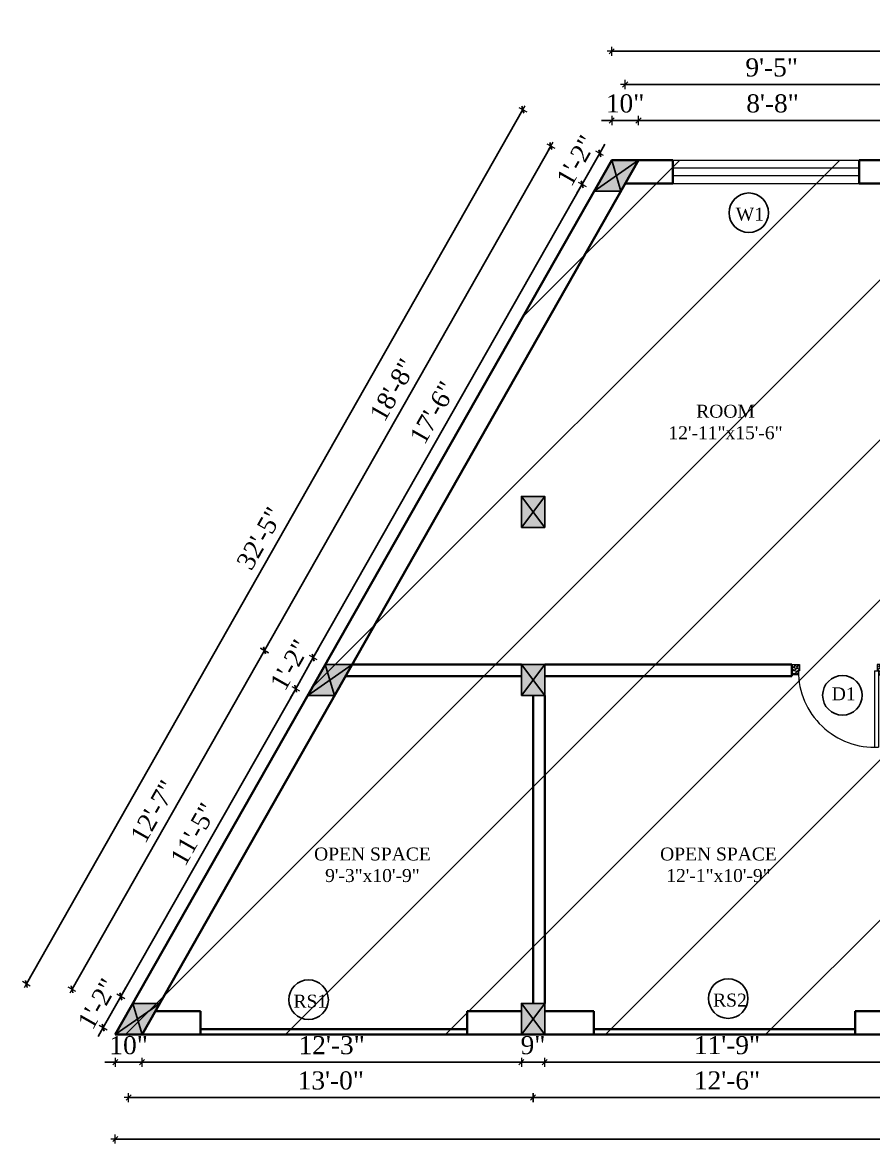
# Model space of a CAD drawing. Header units: inches. Extents: x 4069 to 291496, y -47643 to 12535.
# Drawn here: x 91068.2 to 91397.2, y -1231 to -797.6 of the extents above; entities that cross this region are included whole.
import ezdxf

# ---------------------------------------------------------------- set-up
doc = ezdxf.new("R2010")
doc.units = ezdxf.units.IN
doc.header["$LTSCALE"] = 5
doc.header["$MEASUREMENT"] = 0
for name, color, linetype, lineweight in [('A-WALL', 7, 'Continuous', 9), ('Dimension', 7, 'Continuous', 18), ('DOOR', 62, 'Continuous', 0), ('Dw', 2, 'Continuous', 18)]:
    doc.layers.add(name, color=color, linetype=linetype, lineweight=lineweight)
doc.layers.add('dim line', color=7, linetype='Continuous', lineweight=15, true_color=0xfab2b2)
doc.layers.add('TEXT', color=6, linetype='Continuous')
doc.layers.add('WALL', color=7, linetype='Continuous')
doc.styles.add('ordinary', font='times.ttf')
doc.dimstyles.new('Copy of 96', dxfattribs={"dimtxt": 7, "dimasz": 4, "dimexe": 0.5, "dimexo": 0.5, "dimgap": 3, "dimtad": 1, "dimdec": 1, "dimzin": 11, "dimdsep": 46, "dimlunit": 4, "dimtxsty": 'ordinary', "dimblk": 'OBLIQUE', "dimcen": 0.09, "dimse1": 1, "dimse2": 1, "dimclrt": 6, "dimazin": 0, "dimtfac": 1, "dimtdec": 1, "dimtix": 1, "dimtmove": 2, "dimatfit": 3, "dimldrblk": 'leader', "dimfxl": 0.5, "dimfxlon": 1, "dimtolj": 1, "dimtzin": 0, "dimarcsym": 0})

# ---------------------------------------------------------------- blocks, each defined once
blk = doc.blocks.new('c2a')
at = {"color": 1, "ltscale": 5}
for p, q in [((18091.63, 4625.76), (18084.82, 4613.76)), ((18101.98, 4625.76), (18091.63, 4625.76)), ((18095.17, 4613.76), (18101.98, 4625.76)), ((18084.82, 4613.76), (18095.17, 4613.76))]:
    blk.add_line(p, q, dxfattribs=at)
blk = doc.blocks.new('A$C27B36B59')
at = {"layer": 'DOOR'}
for p, q in [((0, 4), (0, 0)), ((2.5, 4), (0, 4)), ((0, 0), (3, 0)), ((2.5, 2.5), (2.5, 4)), ((3, 2.5), (2.5, 2.5)), ((3, 0), (3, 2.5))]:
    blk.add_line(p, q, dxfattribs=at)
for centre, radius, start, end in [((-1.4, -0.54), 4.75, 22.1411, 72.838), ((1.34, 2.09), 1.64, 45.138, 144.8948), ((2.21, 0.3), 2.49, 83.3149, 152.658), ((0.13, 0.37), 2.05, 349.4875, 93.6805), ((1.96, -0.47), 2.01, 58.7447, 166.495), ((-0.06, 0.32), 1.13, 343.542, 86.947), ((2.08, -0.4), 1.17, 38.2816, 160.1519)]:
    blk.add_arc(centre, radius, start, end, dxfattribs=at)
blk = doc.blocks.new('D2')
at = {"layer": 'DOOR'}
for p, q in [((74473.95, 24047.59), (74473.95, 24018.09)), ((74473.95, 24047.59), (74475.45, 24047.59)), ((74475.45, 24047.59), (74475.45, 24018.13))]:
    blk.add_line(p, q, dxfattribs=at)
blk.add_arc((74473.95, 24047.59), 29.5, 180, 272.9146, dxfattribs=at)
at = {"layer": 'DOOR', "xscale": -1, "rotation": 180}
blk.add_blockref('A$C27B36B59', (74441.95, 24050.09), dxfattribs=at)
at = {"layer": 'DOOR', "rotation": 180}
blk.add_blockref('A$C27B36B59', (74477.95, 24050.09), dxfattribs=at)
blk = doc.blocks.new('oblique')
at = {"color": 0, "lineweight": -2}
blk.add_line((0.25, 0.25), (-0.25, -0.25), dxfattribs=at)
at = {"layer": 'dim line', "lineweight": 9}
for p, q in [((-0.4375, 0), (0.4375, 0)), ((0, 0.4375), (0, -0.4375))]:
    blk.add_line(p, q, dxfattribs=at)
blk = doc.blocks.new('*D2580')
at = {"layer": 'A-WALL', "color": 0, "lineweight": -2, "ltscale": 50, "transparency": 16777216}
blk.add_line((91415.55, -1213.2), (91265.55, -1213.2), dxfattribs=at)
at = {"layer": 'Defpoints', "color": 0, "ltscale": 50, "transparency": 16777216}
for p in [(91265.55, -1188.79), (91415.55, -1188.79), (91265.55, -1213.2)]:
    blk.add_point(p, dxfattribs=at)
at = {"layer": 'A-WALL', "color": 0, "lineweight": -2, "ltscale": 50, "transparency": 16777216, "xscale": 4, "yscale": 4, "zscale": 4, "rotation": 180}
blk.add_blockref('oblique', (91265.55, -1213.2), dxfattribs=at)
at = {"layer": 'A-WALL', "color": 0, "lineweight": -2, "ltscale": 50, "transparency": 16777216, "xscale": 4, "yscale": 4, "zscale": 4}
blk.add_blockref('oblique', (91415.55, -1213.2), dxfattribs=at)
at = {"layer": 'A-WALL', "color": 6, "ltscale": 50, "transparency": 16777216, "insert": (91340.55, -1206.64), "char_height": 7, "attachment_point": 5, "style": 'ordinary'}
blk.add_mtext('\\A1;12\'-6"', dxfattribs=at)
blk = doc.blocks.new('_OBLIQUE')
at = {"color": 0, "linetype": 'ByBlock'}
blk.add_line((-0.5, -0.5), (0.5, 0.5), dxfattribs=at)
blk = doc.blocks.new('leader')
at = {"layer": 'Dimension'}
for p, q in [((0, -4.33), (0, 4.33)), ((-4.42, 0), (4.42, 0))]:
    blk.add_line(p, q, dxfattribs=at)
blk = doc.blocks.new('*D2581')
at = {"layer": 'A-WALL', "color": 0, "lineweight": -2, "ltscale": 50, "transparency": 16777216}
blk.add_line((91265.55, -1213.2), (91109.22, -1213.2), dxfattribs=at)
at = {"layer": 'Defpoints', "color": 0, "ltscale": 50, "transparency": 16777216}
for p in [(91109.22, -1188.79), (91265.55, -1188.79), (91109.22, -1213.2)]:
    blk.add_point(p, dxfattribs=at)
at = {"layer": 'A-WALL', "color": 0, "lineweight": -2, "ltscale": 50, "transparency": 16777216, "xscale": 4, "yscale": 4, "zscale": 4, "rotation": 180}
blk.add_blockref('oblique', (91109.22, -1213.2), dxfattribs=at)
at = {"layer": 'A-WALL', "color": 0, "lineweight": -2, "ltscale": 50, "transparency": 16777216, "xscale": 4, "yscale": 4, "zscale": 4}
blk.add_blockref('oblique', (91265.55, -1213.2), dxfattribs=at)
at = {"layer": 'A-WALL', "color": 6, "ltscale": 50, "transparency": 16777216, "insert": (91187.38, -1206.64), "char_height": 7, "attachment_point": 5, "style": 'ordinary'}
blk.add_mtext('\\A1;13\'-0"', dxfattribs=at)
blk = doc.blocks.new('*D2567')
at = {"layer": 'A-WALL', "color": 0, "lineweight": -2, "ltscale": 50, "transparency": 16777216}
blk.add_line((91725.05, -1229.25), (91104.05, -1229.25), dxfattribs=at)
at = {"layer": 'Defpoints', "color": 0, "ltscale": 50, "transparency": 16777216}
for p in [(91725.05, -1179.61), (91104.05, -1185.61), (91104.05, -1229.25)]:
    blk.add_point(p, dxfattribs=at)
at = {"layer": 'A-WALL', "color": 0, "lineweight": -2, "ltscale": 50, "transparency": 16777216, "xscale": 4, "yscale": 4, "zscale": 4, "rotation": 180}
blk.add_blockref('oblique', (91104.05, -1229.25), dxfattribs=at)
at = {"layer": 'A-WALL', "color": 0, "lineweight": -2, "ltscale": 50, "transparency": 16777216, "xscale": 4, "yscale": 4, "zscale": 4}
blk.add_blockref('oblique', (91725.05, -1229.25), dxfattribs=at)
at = {"layer": 'A-WALL', "color": 6, "ltscale": 50, "transparency": 16777216, "insert": (91414.55, -1222.68), "char_height": 7, "attachment_point": 5, "style": 'ordinary'}
blk.add_mtext('\\A1;51\'-9"', dxfattribs=at)
blk = doc.blocks.new('*D2582')
at = {"layer": 'A-WALL', "color": 0, "lineweight": -2, "ltscale": 50, "transparency": 16777216}
for p, q in [((91099.4, -1186.15), (91106.22, -1174.15)), ((91106.22, -1174.15), (91108.19, -1170.67)), ((91099.4, -1186.15), (91097.43, -1189.63))]:
    blk.add_line(p, q, dxfattribs=at)
at = {"layer": 'Defpoints', "color": 0, "ltscale": 50, "transparency": 16777216}
for p in [(91106.22, -1174.15), (91110.86, -1176.79), (91104.05, -1188.79)]:
    blk.add_point(p, dxfattribs=at)
at = {"layer": 'A-WALL', "color": 0, "lineweight": -2, "ltscale": 50, "transparency": 16777216, "xscale": 4, "yscale": 4, "zscale": 4}
for p, rotation in [((91106.22, -1174.15), 240.4114854942634), ((91099.4, -1186.15), 60.41148549426335)]:
    blk.add_blockref('oblique', p, dxfattribs=dict(at, rotation=rotation))
at = {"layer": 'A-WALL', "color": 6, "ltscale": 50, "transparency": 16777216, "insert": (91097.16, -1176.94), "char_height": 7, "attachment_point": 5, "rotation": 60.4115, "style": 'ordinary'}
blk.add_mtext('\\A1;1\'-2"', dxfattribs=at)
blk = doc.blocks.new('*D2583')
at = {"layer": 'A-WALL', "color": 0, "lineweight": -2, "ltscale": 50, "transparency": 16777216}
blk.add_line((91106.22, -1174.15), (91173.79, -1055.15), dxfattribs=at)
at = {"layer": 'Defpoints', "color": 0, "ltscale": 50, "transparency": 16777216}
for p in [(91173.79, -1055.15), (91178.43, -1057.79), (91110.86, -1176.79)]:
    blk.add_point(p, dxfattribs=at)
at = {"layer": 'A-WALL', "color": 0, "lineweight": -2, "ltscale": 50, "transparency": 16777216, "xscale": 4, "yscale": 4, "zscale": 4}
for p, rotation in [((91173.79, -1055.15), 60.41148549451779), ((91106.22, -1174.15), 240.4114854945178)]:
    blk.add_blockref('oblique', p, dxfattribs=dict(at, rotation=rotation))
at = {"layer": 'A-WALL', "color": 6, "ltscale": 50, "transparency": 16777216, "insert": (91134.3, -1111.41), "char_height": 7, "attachment_point": 5, "rotation": 60.4115, "style": 'ordinary'}
blk.add_mtext('\\A1;11\'-5"', dxfattribs=at)
blk = doc.blocks.new('*D2584')
at = {"layer": 'A-WALL', "color": 0, "lineweight": -2, "ltscale": 50, "transparency": 16777216}
for p, q in [((91180.6, -1043.15), (91182.57, -1039.67)), ((91173.79, -1055.15), (91180.6, -1043.15)), ((91173.79, -1055.15), (91171.81, -1058.63))]:
    blk.add_line(p, q, dxfattribs=at)
at = {"layer": 'Defpoints', "color": 0, "ltscale": 50, "transparency": 16777216}
for p in [(91180.6, -1043.15), (91185.24, -1045.79), (91178.43, -1057.79)]:
    blk.add_point(p, dxfattribs=at)
at = {"layer": 'A-WALL', "color": 0, "lineweight": -2, "ltscale": 50, "transparency": 16777216, "xscale": 4, "yscale": 4, "zscale": 4}
for p, rotation in [((91180.6, -1043.15), 240.4114854945178), ((91173.79, -1055.15), 60.41148549451779)]:
    blk.add_blockref('oblique', p, dxfattribs=dict(at, rotation=rotation))
at = {"layer": 'A-WALL', "color": 6, "ltscale": 50, "transparency": 16777216, "insert": (91171.54, -1045.94), "char_height": 7, "attachment_point": 5, "rotation": 60.4115, "style": 'ordinary'}
blk.add_mtext('\\A1;1\'-2"', dxfattribs=at)
blk = doc.blocks.new('*D2585')
at = {"layer": 'A-WALL', "color": 0, "lineweight": -2, "ltscale": 50, "transparency": 16777216}
blk.add_line((91180.6, -1043.15), (91284.51, -860.15), dxfattribs=at)
at = {"layer": 'Defpoints', "color": 0, "ltscale": 50, "transparency": 16777216}
for p in [(91284.51, -860.15), (91289.15, -862.79), (91185.24, -1045.79)]:
    blk.add_point(p, dxfattribs=at)
at = {"layer": 'A-WALL', "color": 0, "lineweight": -2, "ltscale": 50, "transparency": 16777216, "xscale": 4, "yscale": 4, "zscale": 4}
for p, rotation in [((91284.51, -860.15), 60.41148549451779), ((91180.6, -1043.15), 240.4114854945178)]:
    blk.add_blockref('oblique', p, dxfattribs=dict(at, rotation=rotation))
at = {"layer": 'A-WALL', "color": 6, "ltscale": 50, "transparency": 16777216, "insert": (91226.84, -948.41), "char_height": 7, "attachment_point": 5, "rotation": 60.4115, "style": 'ordinary'}
blk.add_mtext('\\A1;17\'-6"', dxfattribs=at)
blk = doc.blocks.new('*D2586')
at = {"layer": 'A-WALL', "color": 0, "lineweight": -2, "ltscale": 50, "transparency": 16777216}
for p, q in [((91291.32, -848.15), (91293.3, -844.67)), ((91284.51, -860.15), (91291.32, -848.15)), ((91284.51, -860.15), (91282.53, -863.63))]:
    blk.add_line(p, q, dxfattribs=at)
at = {"layer": 'Defpoints', "color": 0, "ltscale": 50, "transparency": 16777216}
for p in [(91291.32, -848.15), (91295.97, -850.79), (91289.15, -862.79)]:
    blk.add_point(p, dxfattribs=at)
at = {"layer": 'A-WALL', "color": 0, "lineweight": -2, "ltscale": 50, "transparency": 16777216, "xscale": 4, "yscale": 4, "zscale": 4}
for p, rotation in [((91291.32, -848.15), 240.4114854945178), ((91284.51, -860.15), 60.41148549451779)]:
    blk.add_blockref('oblique', p, dxfattribs=dict(at, rotation=rotation))
at = {"layer": 'A-WALL', "color": 6, "ltscale": 50, "transparency": 16777216, "insert": (91282.26, -850.94), "char_height": 7, "attachment_point": 5, "rotation": 60.4115, "style": 'ordinary'}
blk.add_mtext('\\A1;1\'-2"', dxfattribs=at)
blk = doc.blocks.new('*D2587')
at = {"layer": 'A-WALL', "color": 0, "lineweight": -2, "ltscale": 50, "transparency": 16777216}
blk.add_line((91272.43, -845.36), (91161.71, -1040.36), dxfattribs=at)
at = {"layer": 'Defpoints', "color": 0, "ltscale": 50, "transparency": 16777216}
for p in [(91292.56, -856.79), (91161.71, -1040.36), (91181.84, -1051.79)]:
    blk.add_point(p, dxfattribs=at)
at = {"layer": 'A-WALL', "color": 0, "lineweight": -2, "ltscale": 50, "transparency": 16777216, "xscale": 4, "yscale": 4, "zscale": 4}
for p, rotation in [((91272.43, -845.36), 60.41148549426671), ((91161.71, -1040.36), 240.4114854942667)]:
    blk.add_blockref('oblique', p, dxfattribs=dict(at, rotation=rotation))
at = {"layer": 'A-WALL', "color": 6, "ltscale": 50, "transparency": 16777216, "insert": (91211.36, -939.62), "char_height": 7, "attachment_point": 5, "rotation": 60.4115, "style": 'ordinary'}
blk.add_mtext('\\A1;18\'-8"', dxfattribs=at)
blk = doc.blocks.new('*D2588')
at = {"layer": 'A-WALL', "color": 0, "lineweight": -2, "ltscale": 50, "transparency": 16777216}
blk.add_line((91161.71, -1040.36), (91087.32, -1171.36), dxfattribs=at)
at = {"layer": 'Defpoints', "color": 0, "ltscale": 50, "transparency": 16777216}
for p in [(91181.84, -1051.79), (91087.32, -1171.36), (91107.45, -1182.79)]:
    blk.add_point(p, dxfattribs=at)
at = {"layer": 'A-WALL', "color": 0, "lineweight": -2, "ltscale": 50, "transparency": 16777216, "xscale": 4, "yscale": 4, "zscale": 4}
for p, rotation in [((91161.71, -1040.36), 60.41148549451779), ((91087.32, -1171.36), 240.4114854945178)]:
    blk.add_blockref('oblique', p, dxfattribs=dict(at, rotation=rotation))
at = {"layer": 'A-WALL', "color": 6, "ltscale": 50, "transparency": 16777216, "insert": (91118.8, -1102.61), "char_height": 7, "attachment_point": 5, "rotation": 60.4115, "style": 'ordinary'}
blk.add_mtext('\\A1;12\'-7"', dxfattribs=at)
blk = doc.blocks.new('*D2568')
at = {"layer": 'A-WALL', "color": 0, "lineweight": -2, "ltscale": 50, "transparency": 16777216}
blk.add_line((91069.67, -1169.27), (91261.6, -831.27), dxfattribs=at)
at = {"layer": 'Defpoints', "color": 0, "ltscale": 50, "transparency": 16777216}
for p in [(91261.6, -831.27), (91295.97, -850.79), (91104.05, -1188.79)]:
    blk.add_point(p, dxfattribs=at)
at = {"layer": 'A-WALL', "color": 0, "lineweight": -2, "ltscale": 50, "transparency": 16777216, "xscale": 4, "yscale": 4, "zscale": 4}
for p, rotation in [((91261.6, -831.27), 60.41148549426746), ((91069.67, -1169.27), 240.4114854942675)]:
    blk.add_blockref('oblique', p, dxfattribs=dict(at, rotation=rotation))
at = {"layer": 'A-WALL', "color": 6, "ltscale": 50, "transparency": 16777216, "insert": (91159.93, -997.03), "char_height": 7, "attachment_point": 5, "rotation": 60.4115, "style": 'ordinary'}
blk.add_mtext('\\A1;32\'-5"', dxfattribs=at)
blk = doc.blocks.new('*D2589')
at = {"layer": 'A-WALL', "color": 0, "lineweight": -2, "ltscale": 50, "transparency": 16777216}
for p, q in [((91295.97, -835.48), (91291.97, -835.48)), ((91295.97, -835.48), (91306.32, -835.48)), ((91306.32, -835.48), (91310.32, -835.48))]:
    blk.add_line(p, q, dxfattribs=at)
at = {"layer": 'Defpoints', "color": 0, "ltscale": 50, "transparency": 16777216}
for p in [(91306.32, -835.48), (91295.97, -850.79), (91306.32, -850.79)]:
    blk.add_point(p, dxfattribs=at)
at = {"layer": 'A-WALL', "color": 0, "lineweight": -2, "ltscale": 50, "transparency": 16777216, "xscale": 4, "yscale": 4, "zscale": 4}
blk.add_blockref('oblique', (91295.97, -835.48), dxfattribs=at)
at = {"layer": 'A-WALL', "color": 0, "lineweight": -2, "ltscale": 50, "transparency": 16777216, "xscale": 4, "yscale": 4, "zscale": 4, "rotation": 180}
blk.add_blockref('oblique', (91306.32, -835.48), dxfattribs=at)
at = {"layer": 'A-WALL', "color": 6, "ltscale": 50, "transparency": 16777216, "insert": (91301.14, -828.92), "char_height": 7, "attachment_point": 5, "style": 'ordinary'}
blk.add_mtext('\\A1;10"', dxfattribs=at)
blk = doc.blocks.new('*D2590')
at = {"layer": 'A-WALL', "color": 0, "lineweight": -2, "ltscale": 50, "transparency": 16777216}
blk.add_line((91306.32, -835.48), (91409.97, -835.48), dxfattribs=at)
at = {"layer": 'Defpoints', "color": 0, "ltscale": 50, "transparency": 16777216}
for p in [(91409.97, -835.48), (91306.32, -850.79), (91409.97, -850.79)]:
    blk.add_point(p, dxfattribs=at)
at = {"layer": 'A-WALL', "color": 0, "lineweight": -2, "ltscale": 50, "transparency": 16777216, "xscale": 4, "yscale": 4, "zscale": 4}
for p, rotation in [((91306.32, -835.48), 180.0000000000261), ((91409.97, -835.48), 2.605510395054913e-11)]:
    blk.add_blockref('oblique', p, dxfattribs=dict(at, rotation=rotation))
at = {"layer": 'A-WALL', "color": 6, "ltscale": 50, "transparency": 16777216, "insert": (91358.14, -828.92), "char_height": 7, "attachment_point": 5, "style": 'ordinary'}
blk.add_mtext('\\A1;8\'-8"', dxfattribs=at)
blk = doc.blocks.new('*D2598')
at = {"layer": 'A-WALL', "color": 0, "lineweight": -2, "ltscale": 50, "transparency": 16777216}
blk.add_line((91414.47, -821.57), (91301.14, -821.57), dxfattribs=at)
at = {"layer": 'Defpoints', "color": 0, "ltscale": 50, "transparency": 16777216}
for p in [(91301.14, -821.57), (91301.14, -850.79), (91414.47, -850.79)]:
    blk.add_point(p, dxfattribs=at)
at = {"layer": 'A-WALL', "color": 0, "lineweight": -2, "ltscale": 50, "transparency": 16777216, "xscale": 4, "yscale": 4, "zscale": 4, "rotation": 180}
blk.add_blockref('oblique', (91301.14, -821.57), dxfattribs=at)
at = {"layer": 'A-WALL', "color": 0, "lineweight": -2, "ltscale": 50, "transparency": 16777216, "xscale": 4, "yscale": 4, "zscale": 4}
blk.add_blockref('oblique', (91414.47, -821.57), dxfattribs=at)
at = {"layer": 'A-WALL', "color": 6, "ltscale": 50, "transparency": 16777216, "insert": (91357.81, -815), "char_height": 7, "attachment_point": 5, "style": 'ordinary'}
blk.add_mtext('\\A1;9\'-5"', dxfattribs=at)
blk = doc.blocks.new('*D2569')
at = {"layer": 'A-WALL', "color": 0, "lineweight": -2, "ltscale": 50, "transparency": 16777216}
blk.add_line((91295.97, -808.73), (91674.97, -808.73), dxfattribs=at)
at = {"layer": 'Defpoints', "color": 0, "ltscale": 50, "transparency": 16777216}
for p in [(91674.97, -808.73), (91295.97, -850.79), (91674.97, -850.79)]:
    blk.add_point(p, dxfattribs=at)
at = {"layer": 'A-WALL', "color": 0, "lineweight": -2, "ltscale": 50, "transparency": 16777216, "xscale": 4, "yscale": 4, "zscale": 4, "rotation": 180}
blk.add_blockref('oblique', (91295.97, -808.73), dxfattribs=at)
at = {"layer": 'A-WALL', "color": 0, "lineweight": -2, "ltscale": 50, "transparency": 16777216, "xscale": 4, "yscale": 4, "zscale": 4}
blk.add_blockref('oblique', (91674.97, -808.73), dxfattribs=at)
at = {"layer": 'A-WALL', "color": 6, "ltscale": 50, "transparency": 16777216, "insert": (91485.47, -802.16), "char_height": 7, "attachment_point": 5, "style": 'ordinary'}
blk.add_mtext('\\A1;31\'-7"', dxfattribs=at)
blk = doc.blocks.new('*D2570')
at = {"layer": 'A-WALL', "color": 0, "lineweight": -2, "ltscale": 50, "transparency": 16777216}
for p, q in [((91104.05, -1199.55), (91100.05, -1199.55)), ((91104.05, -1199.55), (91114.4, -1199.55)), ((91114.4, -1199.55), (91118.4, -1199.55))]:
    blk.add_line(p, q, dxfattribs=at)
at = {"layer": 'Defpoints', "color": 0, "ltscale": 50, "transparency": 16777216}
for p in [(91104.05, -1188.79), (91114.4, -1188.79), (91114.4, -1199.55)]:
    blk.add_point(p, dxfattribs=at)
at = {"layer": 'A-WALL', "color": 0, "lineweight": -2, "ltscale": 50, "transparency": 16777216, "xscale": 4, "yscale": 4, "zscale": 4}
blk.add_blockref('oblique', (91104.05, -1199.55), dxfattribs=at)
at = {"layer": 'A-WALL', "color": 0, "lineweight": -2, "ltscale": 50, "transparency": 16777216, "xscale": 4, "yscale": 4, "zscale": 4, "rotation": 180}
blk.add_blockref('oblique', (91114.4, -1199.55), dxfattribs=at)
at = {"layer": 'A-WALL', "color": 6, "ltscale": 50, "transparency": 16777216, "insert": (91109.22, -1192.99), "char_height": 7, "attachment_point": 5, "style": 'ordinary'}
blk.add_mtext('\\A1;10"', dxfattribs=at)
blk = doc.blocks.new('*D2571')
at = {"layer": 'A-WALL', "color": 0, "lineweight": -2, "ltscale": 50, "transparency": 16777216}
blk.add_line((91114.4, -1199.55), (91261.05, -1199.55), dxfattribs=at)
at = {"layer": 'Defpoints', "color": 0, "ltscale": 50, "transparency": 16777216}
for p in [(91114.4, -1188.79), (91261.05, -1188.79), (91261.05, -1199.55)]:
    blk.add_point(p, dxfattribs=at)
at = {"layer": 'A-WALL', "color": 0, "lineweight": -2, "ltscale": 50, "transparency": 16777216, "xscale": 4, "yscale": 4, "zscale": 4, "rotation": 180}
blk.add_blockref('oblique', (91114.4, -1199.55), dxfattribs=at)
at = {"layer": 'A-WALL', "color": 0, "lineweight": -2, "ltscale": 50, "transparency": 16777216, "xscale": 4, "yscale": 4, "zscale": 4}
blk.add_blockref('oblique', (91261.05, -1199.55), dxfattribs=at)
at = {"layer": 'A-WALL', "color": 6, "ltscale": 50, "transparency": 16777216, "insert": (91187.72, -1192.99), "char_height": 7, "attachment_point": 5, "style": 'ordinary'}
blk.add_mtext('\\A1;12\'-3"', dxfattribs=at)
blk = doc.blocks.new('*D2572')
at = {"layer": 'A-WALL', "color": 0, "lineweight": -2, "ltscale": 50, "transparency": 16777216}
for p, q in [((91261.05, -1199.55), (91257.05, -1199.55)), ((91261.05, -1199.55), (91270.05, -1199.55)), ((91270.05, -1199.55), (91274.05, -1199.55))]:
    blk.add_line(p, q, dxfattribs=at)
at = {"layer": 'Defpoints', "color": 0, "ltscale": 50, "transparency": 16777216}
for p in [(91261.05, -1188.79), (91270.05, -1188.79), (91270.05, -1199.55)]:
    blk.add_point(p, dxfattribs=at)
at = {"layer": 'A-WALL', "color": 0, "lineweight": -2, "ltscale": 50, "transparency": 16777216, "xscale": 4, "yscale": 4, "zscale": 4}
blk.add_blockref('oblique', (91261.05, -1199.55), dxfattribs=at)
at = {"layer": 'A-WALL', "color": 0, "lineweight": -2, "ltscale": 50, "transparency": 16777216, "xscale": 4, "yscale": 4, "zscale": 4, "rotation": 180}
blk.add_blockref('oblique', (91270.05, -1199.55), dxfattribs=at)
at = {"layer": 'A-WALL', "color": 6, "ltscale": 50, "transparency": 16777216, "insert": (91265.55, -1192.98), "char_height": 7, "attachment_point": 5, "style": 'ordinary'}
blk.add_mtext('\\A1;9"', dxfattribs=at)
blk = doc.blocks.new('*D2573')
at = {"layer": 'A-WALL', "color": 0, "lineweight": -2, "ltscale": 50, "transparency": 16777216}
blk.add_line((91270.05, -1199.55), (91411.05, -1199.55), dxfattribs=at)
at = {"layer": 'Defpoints', "color": 0, "ltscale": 50, "transparency": 16777216}
for p in [(91270.05, -1188.79), (91411.05, -1188.79), (91411.05, -1199.55)]:
    blk.add_point(p, dxfattribs=at)
at = {"layer": 'A-WALL', "color": 0, "lineweight": -2, "ltscale": 50, "transparency": 16777216, "xscale": 4, "yscale": 4, "zscale": 4, "rotation": 180}
blk.add_blockref('oblique', (91270.05, -1199.55), dxfattribs=at)
at = {"layer": 'A-WALL', "color": 0, "lineweight": -2, "ltscale": 50, "transparency": 16777216, "xscale": 4, "yscale": 4, "zscale": 4}
blk.add_blockref('oblique', (91411.05, -1199.55), dxfattribs=at)
at = {"layer": 'A-WALL', "color": 6, "ltscale": 50, "transparency": 16777216, "insert": (91340.55, -1192.98), "char_height": 7, "attachment_point": 5, "style": 'ordinary'}
blk.add_mtext('\\A1;11\'-9"', dxfattribs=at)

msp = doc.modelspace()

# ---------------------------------------------------------------- hatches: boundary and pattern name
at = {"layer": 'WALL', "linetype": 'ByBlock', "ltscale": 5, "true_color": 0xf8991e}
h = msp.add_hatch(dxfattribs=at)
h.set_pattern_fill('ANSI31', color=30, scale=350)
h.set_pattern_definition([(45, (84659.745, 1396.263), (-30.93592, 30.93592), [])])
h.paths.add_polyline_path([(91104.04733, -1188.78894), (91295.96844, -850.78894), (91674.96844, -850.78894), (91676.45688, -1092.78894), (91725.04733, -1092.78894), (91725.04733, -1182.78894), (91677.04733, -1182.78894), (91677.04733, -1188.78894)])
h = msp.add_hatch(color=30, dxfattribs=at)
h.dxf.hatch_style = 1
h.paths.add_polyline_path([(91297.73639, -856.78894), (91299.50433, -862.78894), (91306.3181, -850.78894)])
h.paths.add_polyline_path([(91297.73639, -856.78894), (91306.3181, -850.78894), (91295.96844, -850.78894)])
h.paths.add_polyline_path([(91295.96844, -850.78894), (91289.15468, -862.78894), (91297.73639, -856.78894)])
h.paths.add_polyline_path([(91297.73639, -856.78894), (91289.15468, -862.78894), (91299.50433, -862.78894)])
h = msp.add_hatch(color=30, dxfattribs=at)
h.dxf.hatch_style = 1
h.paths.add_polyline_path([(91265.54724, -986.78894), (91261.04724, -992.78894), (91270.04724, -992.78894)])
h.paths.add_polyline_path([(91270.04724, -992.78894), (91270.04724, -980.78894), (91265.54724, -986.78894)])
h.paths.add_polyline_path([(91265.54724, -986.78894), (91270.04724, -980.78894), (91261.04724, -980.78894)])
h.paths.add_polyline_path([(91261.04724, -980.78894), (91261.04724, -992.78894), (91265.54724, -986.78894)])
h = msp.add_hatch(color=30, dxfattribs=at)
h.dxf.hatch_style = 1
h.paths.add_polyline_path([(91187.01267, -1051.78894), (91188.78061, -1057.78894), (91195.59438, -1045.78894)])
h.paths.add_polyline_path([(91187.01267, -1051.78894), (91195.59438, -1045.78894), (91185.24472, -1045.78894)])
h.paths.add_polyline_path([(91185.24472, -1045.78894), (91178.43096, -1057.78894), (91187.01267, -1051.78894)])
h.paths.add_polyline_path([(91187.01267, -1051.78894), (91178.43096, -1057.78894), (91188.78061, -1057.78894)])
h = msp.add_hatch(color=30, dxfattribs=at)
h.dxf.hatch_style = 1
h.paths.add_polyline_path([(91265.54724, -1051.78894), (91261.04724, -1057.78894), (91270.04724, -1057.78894)])
h.paths.add_polyline_path([(91270.04724, -1057.78894), (91270.04724, -1045.78894), (91265.54724, -1051.78894)])
h.paths.add_polyline_path([(91265.54724, -1051.78894), (91270.04724, -1045.78894), (91261.04724, -1045.78894)])
h.paths.add_polyline_path([(91261.04724, -1045.78894), (91261.04724, -1057.78894), (91265.54724, -1051.78894)])
h = msp.add_hatch(color=30, dxfattribs=at)
h.dxf.hatch_style = 1
h.paths.add_polyline_path([(91112.62904, -1182.78894), (91114.39699, -1188.78894), (91121.21076, -1176.78894)])
h.paths.add_polyline_path([(91112.62904, -1182.78894), (91121.21076, -1176.78894), (91110.8611, -1176.78894)])
h.paths.add_polyline_path([(91110.8611, -1176.78894), (91104.04733, -1188.78894), (91112.62904, -1182.78894)])
h.paths.add_polyline_path([(91112.62904, -1182.78894), (91104.04733, -1188.78894), (91114.39699, -1188.78894)])
h = msp.add_hatch(color=30, dxfattribs=at)
h.dxf.hatch_style = 1
h.paths.add_polyline_path([(91265.54724, -1182.78894), (91261.04724, -1188.78894), (91270.04724, -1188.78894)])
h.paths.add_polyline_path([(91270.04724, -1188.78894), (91270.04724, -1176.78894), (91265.54724, -1182.78894)])
h.paths.add_polyline_path([(91265.54724, -1182.78894), (91270.04724, -1176.78894), (91261.04724, -1176.78894)])
h.paths.add_polyline_path([(91261.04724, -1176.78894), (91261.04724, -1188.78894), (91265.54724, -1182.78894)])

# ---------------------------------------------------------------- linework, layer by layer
at = {"color": 1, "ltscale": 5}
for p, q in [((91289.15468, -862.78894), (91306.3181, -850.78894)), ((91295.96844, -850.78894), (91299.50433, -862.78894)), ((91261.04724, -992.78894), (91270.04724, -980.78894)), ((91270.04724, -992.78894), (91261.04724, -980.78894)), ((91178.43096, -1057.78894), (91195.59438, -1045.78894)), ((91188.78061, -1057.78894), (91185.24472, -1045.78894)), ((91261.04724, -1057.78894), (91270.04724, -1045.78894)), ((91270.04724, -1057.78894), (91261.04724, -1045.78894)), ((91104.04733, -1188.78894), (91121.21076, -1176.78894)), ((91114.39699, -1188.78894), (91110.8611, -1176.78894)), ((91261.04724, -1188.78894), (91270.04724, -1176.78894)), ((91270.04724, -1188.78894), (91261.04724, -1176.78894))]:
    msp.add_line(p, q, dxfattribs=at)
at = {"layer": 'A-WALL', "lineweight": 30}
for p, q in [((91104.04733, -1188.78894), (91295.96844, -850.78894)), ((91114.39699, -1188.78894), (91306.3181, -850.78894)), ((91319.58807, -850.78894), (91295.96844, -850.78894)), ((91319.58807, -859.78894), (91319.58807, -850.78894)), ((91438.96836, -850.78894), (91391.58807, -850.78894)), ((91391.58807, -859.78894), (91391.58807, -850.78894)), ((91319.58807, -859.78894), (91301.20778, -859.78894)), ((91409.96836, -859.78894), (91391.58807, -859.78894)), ((91261.04724, -1045.78894), (91195.59438, -1045.78894)), ((91365.6137, -1045.78894), (91270.04724, -1045.78894)), ((91365.6137, -1045.78894), (91365.6137, -1050.28894)), ((91261.04724, -1050.28894), (91193.03922, -1050.28894)), ((91365.6137, -1050.28894), (91270.04724, -1050.28894)), ((91265.54724, -1176.78894), (91265.54724, -1057.78894)), ((91270.04724, -1176.78894), (91270.04724, -1057.78894)), ((91119.50731, -1179.78894), (91137.04733, -1179.78894)), ((91137.04733, -1188.78894), (91137.04733, -1179.78894)), ((91240.04733, -1179.78894), (91261.04724, -1179.78894)), ((91240.04733, -1188.78894), (91240.04733, -1179.78894)), ((91270.04724, -1179.78894), (91289.04733, -1179.78894)), ((91289.04733, -1188.78894), (91289.04733, -1179.78894)), ((91390.04733, -1179.78894), (91411.04724, -1179.78894)), ((91390.04733, -1188.78894), (91390.04733, -1179.78894)), ((91137.04733, -1186.78894), (91240.04733, -1186.78894)), ((91289.04733, -1186.78894), (91390.04733, -1186.78894)), ((91104.04733, -1188.78894), (91137.04733, -1188.78894)), ((91137.04733, -1188.78894), (91240.04733, -1188.78894)), ((91240.04733, -1188.78894), (91289.04733, -1188.78894)), ((91289.04733, -1188.78894), (91390.04733, -1188.78894)), ((91390.04733, -1188.78894), (91441.04733, -1188.78894))]:
    msp.add_line(p, q, dxfattribs=at)
at = {"layer": 'Dw', "color": 3}
for p, q in [((91319.58807, -850.78894), (91391.58807, -850.78894)), ((91319.58807, -853.78894), (91391.58807, -853.78894)), ((91319.58807, -856.78894), (91391.58807, -856.78894)), ((91319.58807, -859.78894), (91391.58807, -859.78894))]:
    msp.add_line(p, q, dxfattribs=at)
at = {"layer": 'TEXT'}
for centre in [(91348.94833, -871.13771), (91385.14009, -1057.70855), (91178.7867, -1175.37632), (91341.00548, -1174.96074)]:
    msp.add_circle(centre, 7.64038, dxfattribs=at)
at = {"layer": 'WALL', "color": 2, "linetype": 'ByBlock', "ltscale": 5}
for points in [[(91289.15468, -862.78894), (91299.50433, -862.78894), (91306.3181, -850.78894), (91295.96844, -850.78894)], [(91261.04724, -992.78894), (91270.04724, -992.78894), (91270.04724, -980.78894), (91261.04724, -980.78894)], [(91178.43096, -1057.78894), (91188.78061, -1057.78894), (91195.59438, -1045.78894), (91185.24472, -1045.78894)], [(91261.04724, -1057.78894), (91270.04724, -1057.78894), (91270.04724, -1045.78894), (91261.04724, -1045.78894)], [(91104.04733, -1188.78894), (91114.39699, -1188.78894), (91121.21076, -1176.78894), (91110.8611, -1176.78894)], [(91261.04724, -1188.78894), (91270.04724, -1188.78894), (91270.04724, -1176.78894), (91261.04724, -1176.78894)]]:
    msp.add_lwpolyline(points, close=True, dxfattribs=at)

# ---------------------------------------------------------------- block references
for p in [(73204.33546, -5476.54811), (73093.61174, -5671.54811), (73019.22811, -5802.54811)]:
    msp.add_blockref('c2a', p, dxfattribs=at)
at = {"layer": 'WALL', "color": 2, "linetype": 'ByBlock'}
msp.add_blockref('D2', (16923.66248, -25095.87685), dxfattribs=at)

# ---------------------------------------------------------------- texts
at = {"layer": 'TEXT', "style": 'ordinary'}
for s, p in [('W1', (91343.91533, -874.20183)), ('D1', (91381.04212, -1059.63368)), ('RS1', (91172.94311, -1178.44044)), ('RS2', (91335.1619, -1178.02486))]:
    msp.add_text(s, height=5, rotation=0.0003881, dxfattribs=at).set_placement(p)
at = {"layer": 'TEXT', "char_height": 5, "attachment_point": 8, "rotation": 359.9996119, "style": 'ordinary'}
for s, insert in [('ROOM\\P12\'-11"x15\'-6"', (91339.95409, -958.7827)), ('OPEN SPACE\\P9\'-3"x10\'-9"', (91203.45498, -1129.95711)), ('OPEN SPACE\\P12\'-1"x10\'-9"', (91337.23075, -1129.95711))]:
    msp.add_mtext_dynamic_manual_height_columns(s, width=101.5687276, gutter_width=1720.71691, heights=[0], dxfattribs=dict(at, insert=insert))

# ---------------------------------------------------------------- dimensions: what is measured, and where the dimension line sits
at = {"layer": 'A-WALL', "ltscale": 50}
for base, p1, p2, picture, middle in [((91674.96844, -808.73014), (91295.96844, -850.78894), (91674.96844, -850.78894), '*D2569', (91485.46844, -802.15948)), ((91301.14327, -821.57395), (91414.46836, -850.78894), (91301.14327, -850.78894), '*D2598', (91357.80581, -815.00329)), ((91104.04733, -1229.25222), (91725.04733, -1179.60942), (91104.04733, -1185.60942), '*D2567', (91414.54733, -1222.68156)), ((91114.39699, -1199.54792), (91104.04733, -1188.78894), (91114.39699, -1188.78894), '*D2570', (91109.22216, -1192.98736)), ((91109.22216, -1213.20227), (91265.54724, -1188.78894), (91109.22216, -1188.78894), '*D2581', (91187.3847, -1206.64171)), ((91261.04724, -1199.54792), (91114.39699, -1188.78894), (91261.04724, -1188.78894), '*D2571', (91187.72212, -1192.98736)), ((91270.04724, -1199.54792), (91261.04724, -1188.78894), (91270.04724, -1188.78894), '*D2572', (91265.54724, -1192.97727)), ((91265.54724, -1213.20227), (91415.54724, -1188.78894), (91265.54724, -1188.78894), '*D2580', (91340.54724, -1206.64171)), ((91411.04724, -1199.54792), (91270.04724, -1188.78894), (91411.04724, -1188.78894), '*D2573', (91340.54724, -1192.97727))]:
    dim = msp.add_linear_dim(base=base, p1=p1, p2=p2, dimstyle='Copy of 96', override={"dimdec": 0, "dimblk": 'oblique', "dimtdec": 0, "dimarcsym": 1}, dxfattribs=at)
    dim.commit()
    dim.dimension.update_dxf_attribs({"geometry": picture, "text_midpoint": middle})
for p1, p2, distance, picture, middle in [((91295.96844, -850.78894), (91306.3181, -850.78894), 15.31305, '*D2589', (91301.14327, -828.91533)), ((91104.04733, -1188.78894), (91295.96844, -850.78894), 39.52759, '*D2568', (91159.92991, -997.0321)), ((91292.56156, -856.78894), (91181.83784, -1051.78894), -23.15088, '*D2587', (91211.36281, -939.61839)), ((91104.04733, -1188.78894), (91110.8611, -1176.78894), 5.34192, '*D2582', (91097.15655, -1176.94178))]:
    dim = msp.add_aligned_dim(p1=p1, p2=p2, distance=distance, dimstyle='Copy of 96', override={"dimdec": 0, "dimblk": 'oblique', "dimtdec": 0, "dimarcsym": 1}, dxfattribs=at)
    dim.commit()
    dim.dimension.update_dxf_attribs({"geometry": picture, "text_midpoint": middle})
for base, p1, p2, angle, picture, middle in [((91409.96836, -835.47589), (91306.3181, -850.78894), (91409.96836, -850.78894), 180, '*D2590', (91358.14323, -828.91533)), ((91291.32314, -848.15127), (91289.15468, -862.78894), (91295.96844, -850.78894), 240.4114855, '*D2586', (91282.2639, -850.94178)), ((91284.50937, -860.15127), (91185.24472, -1045.78894), (91289.15468, -862.78894), 240.4114855, '*D2585', (91226.84059, -948.40689)), ((91180.59942, -1043.15127), (91178.43096, -1057.78894), (91185.24472, -1045.78894), 240.4114855, '*D2584', (91171.54018, -1045.94178)), ((91087.32235, -1171.35779), (91181.83784, -1051.78894), (91107.45421, -1182.78894), 60.4114855, '*D2588', (91118.80036, -1102.61341)), ((91173.78565, -1055.15127), (91110.8611, -1176.78894), (91178.43096, -1057.78894), 240.4114855, '*D2583', (91134.2957, -1111.41188))]:
    dim = msp.add_linear_dim(base=base, p1=p1, p2=p2, angle=angle, dimstyle='Copy of 96', override={"dimdec": 0, "dimblk": 'oblique', "dimtdec": 0, "dimarcsym": 1}, dxfattribs=at)
    dim.commit()
    dim.dimension.update_dxf_attribs({"geometry": picture, "text_midpoint": middle})

doc.saveas('drawing.dxf')
